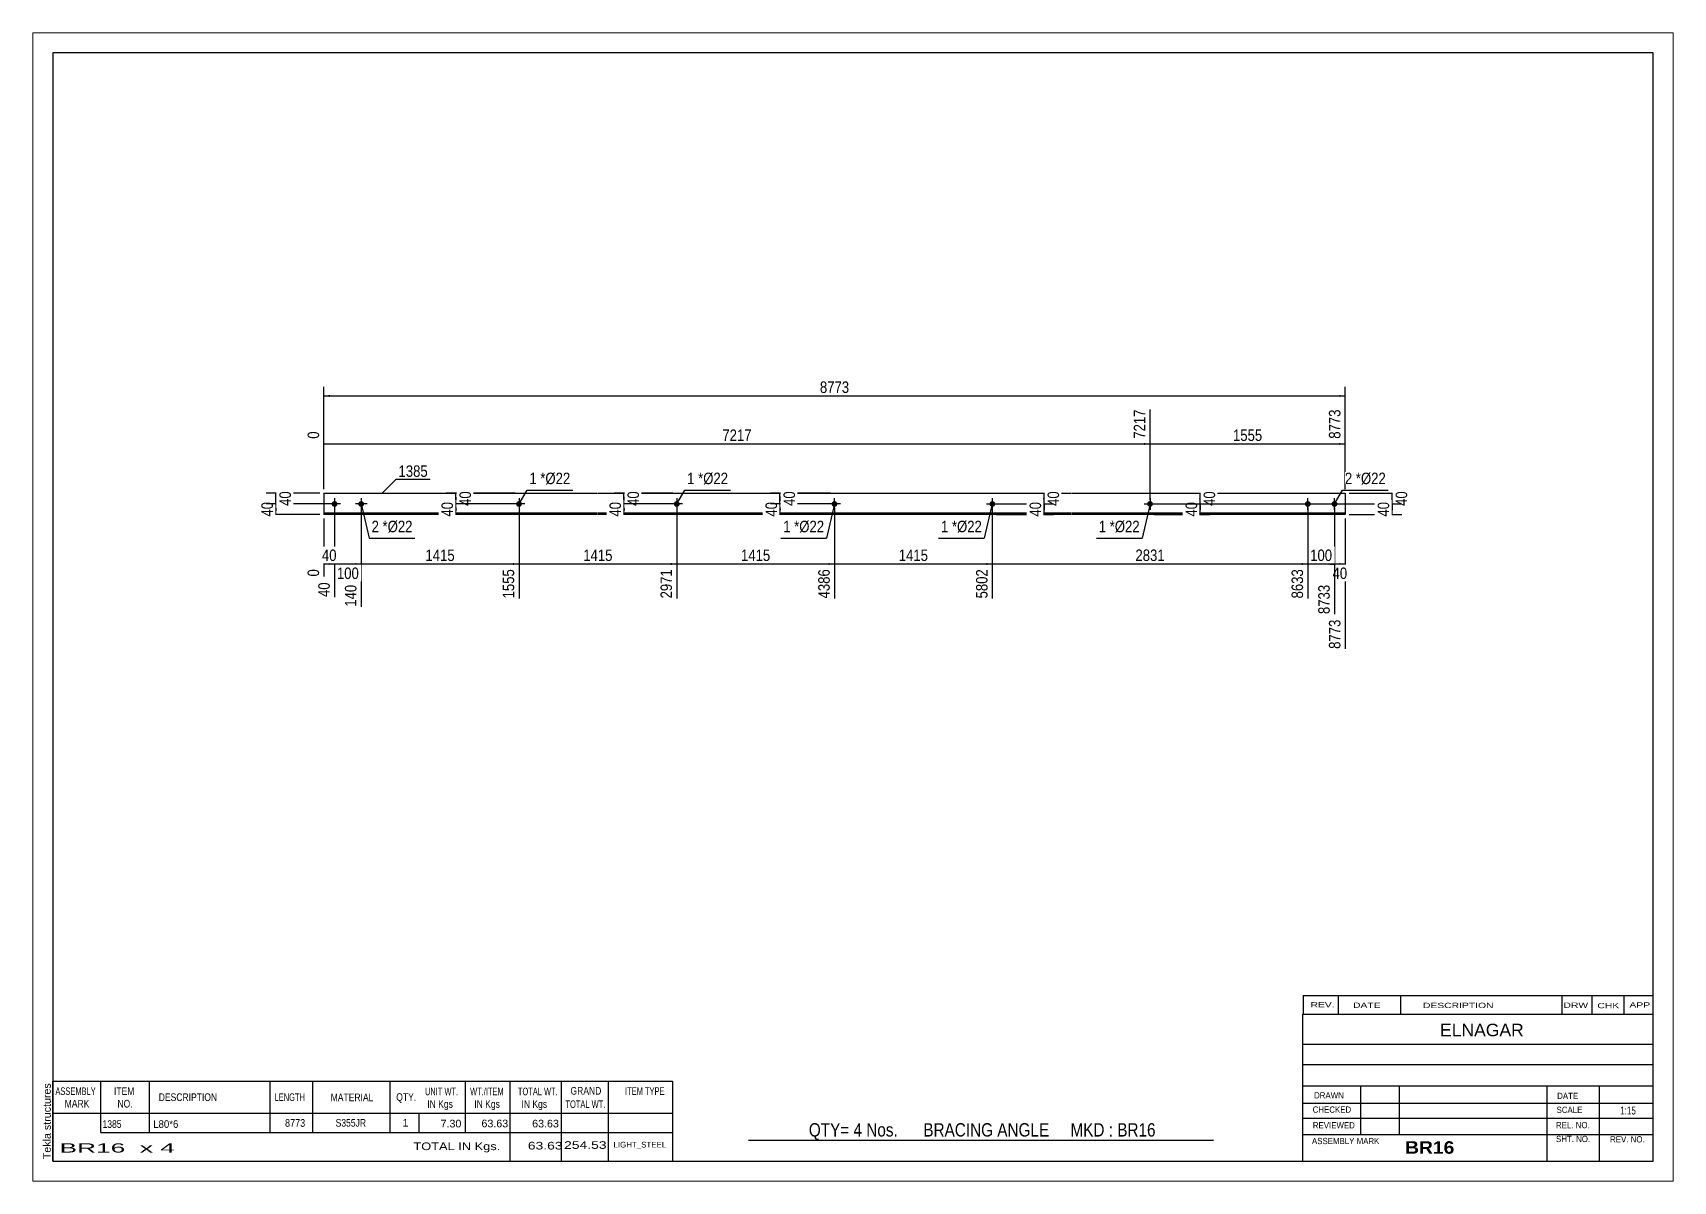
# Paper-space layout 'Layout1' of a CAD drawing. Header units: millimetres. Extents: x 0 to 410, y 0 to 287.
# The model-space entities are those that its viewports show. They can reach past a viewport. Long polylines and large blocks are cut down to what shows.
import ezdxf

# ---------------------------------------------------------------- set-up
doc = ezdxf.new("R2010")
doc.units = ezdxf.units.MM
doc.layers.add('Viewport layer', color=7, linetype='Continuous', plot=False)
doc.styles.add('Arial', font='ARIAL.TTF', dxfattribs={"height": 0.2})
doc.styles.add('Arial Bold', font='ARIALBD.TTF', dxfattribs={"height": 0.2})
doc.styles.add('Arial Narrow', font='ARIALN.TTF', dxfattribs={"height": 0.2})

# ---------------------------------------------------------------- blocks, each defined once
blk = doc.blocks.new('Unknown-629093537-1901')
at = {"color": 5, "linetype": 'Continuous'}
for p, q in [((332.25, 112.75), (-67.75, 112.75)), ((-67.75, 112.75), (-67.75, -164.25)), ((332.25, -164.25), (332.25, 112.75)), ((-67.75, -164.25), (332.25, -164.25))]:
    blk.add_line(p, q, dxfattribs=at)
at = {"color": 174, "linetype": 'Continuous', "style": 'Arial'}
blk.add_text('Tekla structures', height=1.9102, rotation=90, dxfattribs=at).set_placement((-68.25, -163.75))
blk = doc.blocks.new('Bolt-629093537-1280 - 1228')
at = {"linetype": 'Continuous'}
blk.add_hatch(color=3, dxfattribs=at).paths.add_polyline_path([(88.2, -0.73, -1), (88.2, 0.73, -1)])
at = {"color": 3, "linetype": 'Continuous'}
for p, q in [((88.2, 1.47), (88.2, -1.47)), ((89.67, 0), (86.73, 0))]:
    blk.add_line(p, q, dxfattribs=at)
blk = doc.blocks.new('Bolt-629093537-1279 - 1228')
at = {"linetype": 'Continuous'}
blk.add_hatch(color=3, dxfattribs=at).paths.add_polyline_path([(48.77, -0.73, -1), (48.77, 0.73, -1)])
at = {"color": 3, "linetype": 'Continuous'}
for p, q in [((48.77, 1.47), (48.77, -1.47)), ((50.23, 0), (47.3, 0))]:
    blk.add_line(p, q, dxfattribs=at)
blk = doc.blocks.new('Part-629093537-1275 - 1228')
at = {"color": 2, "linetype": 'Continuous'}
for p, q in [((0, 2.67), (0, -2.67)), ((0, 2.67), (29, 2.67)), ((29.1, 2.67), (68.43, 2.67)), ((68.53, 2.67), (107.87, 2.67)), ((107.97, 2.67), (147.3, 2.67)), ((147.4, 2.67), (186.73, 2.67)), ((186.83, 2.67), (226.17, 2.67)), ((226.27, 2.67), (255.27, 2.67)), ((255.27, 2.67), (255.27, -2.67)), ((29, -2.27), (0, -2.27)), ((29, -2.67), (0, -2.67)), ((68.43, -2.27), (29.1, -2.27)), ((68.43, -2.67), (29.1, -2.67)), ((107.87, -2.27), (68.53, -2.27)), ((107.87, -2.67), (68.53, -2.67)), ((147.3, -2.27), (107.97, -2.27)), ((147.3, -2.67), (107.97, -2.67)), ((186.73, -2.27), (147.4, -2.27)), ((186.73, -2.67), (147.4, -2.67)), ((226.17, -2.27), (186.83, -2.27)), ((226.17, -2.67), (186.83, -2.67)), ((255.27, -2.27), (226.27, -2.27)), ((255.27, -2.67), (226.27, -2.67))]:
    blk.add_line(p, q, dxfattribs=at)
blk = doc.blocks.new('Bolt-629093537-1276 - 1228')
at = {"linetype": 'Continuous'}
blk.add_hatch(color=3, dxfattribs=at).paths.add_polyline_path([(127.63, -0.73, -1), (127.63, 0.73, -1)])
at = {"color": 3, "linetype": 'Continuous'}
for p, q in [((127.63, -1.47), (127.63, 1.47)), ((129.1, 0), (126.17, 0))]:
    blk.add_line(p, q, dxfattribs=at)
blk = doc.blocks.new('Bolt-629093537-1277 - 1228')
at = {"linetype": 'Continuous'}
for points in [[(2.67, -0.73, -1), (2.67, 0.73, -1)], [(9.33, -0.73, -1), (9.33, 0.73, -1)]]:
    blk.add_hatch(color=3, dxfattribs=at).paths.add_polyline_path(points)
at = {"color": 3, "linetype": 'Continuous'}
for p, q in [((4.13, 0), (1.2, 0)), ((2.67, 1.47), (2.67, -1.47)), ((10.8, 0), (7.87, 0)), ((9.33, 1.47), (9.33, -1.47))]:
    blk.add_line(p, q, dxfattribs=at)
blk = doc.blocks.new('Bolt-629093537-1278 - 1228')
at = {"linetype": 'Continuous'}
for points in [[(245.93, 0.73, -1), (245.93, -0.73, -1)], [(252.6, 0.73, -1), (252.6, -0.73, -1)]]:
    blk.add_hatch(color=3, dxfattribs=at).paths.add_polyline_path(points)
at = {"color": 3, "linetype": 'Continuous'}
for p, q in [((244.47, 0), (247.4, 0)), ((245.93, -1.47), (245.93, 1.47)), ((251.13, 0), (254.07, 0)), ((252.6, -1.47), (252.6, 1.47))]:
    blk.add_line(p, q, dxfattribs=at)
blk = doc.blocks.new('Bolt-629093537-1281 - 1228')
at = {"linetype": 'Continuous'}
blk.add_hatch(color=3, dxfattribs=at).paths.add_polyline_path([(167.07, 0.73, -1), (167.07, -0.73, -1)])
at = {"color": 3, "linetype": 'Continuous'}
for p, q in [((165.6, 0), (168.53, 0)), ((167.07, 1.47), (167.07, -1.47))]:
    blk.add_line(p, q, dxfattribs=at)
blk = doc.blocks.new('Bolt-629093537-1282 - 1228')
at = {"linetype": 'Continuous'}
blk.add_hatch(color=3, dxfattribs=at).paths.add_polyline_path([(206.5, 0.73, -1), (206.5, -0.73, -1)])
at = {"color": 3, "linetype": 'Continuous'}
for p, q in [((205.03, 0), (207.97, 0)), ((206.5, 1.47), (206.5, -1.47))]:
    blk.add_line(p, q, dxfattribs=at)
blk = doc.blocks.new('StraightDimension-629093537-1392 - 1228')
at = {"linetype": 'Continuous'}
for points in [[(-12.25, -1.5), (-12, 0), (-11.75, -1.5)], [(-11.75, -1.17), (-12, -2.67), (-12.25, -1.17)]]:
    blk.add_hatch(color=7, dxfattribs=at).paths.add_polyline_path(points)
at = {"color": 7, "linetype": 'Continuous'}
for p, q in [((1.67, 0), (-14.25, 0)), ((-12, -2.67), (-12, 0)), ((-1, -2.67), (-14.25, -2.67))]:
    blk.add_line(p, q, dxfattribs=at)
at = {"color": 0}
blk.add_wipeout([(-12.15, 1.09), (-16.35, 1.09), (-16.35, -3.76), (-12.15, -3.76)], dxfattribs=at)
at = {"color": 3, "style": 'Arial Narrow'}
blk.add_text('40', height=2.863, rotation=90.0002, dxfattribs=at).set_placement((-12.75, -3.16))
blk = doc.blocks.new('StraightDimension-629093537-1349 - 1228')
at = {"linetype": 'Continuous'}
for points in [[(74.75, 1.17), (75, 2.67), (75.25, 1.17)], [(75.25, 1.5), (75, 0), (74.75, 1.5)]]:
    blk.add_hatch(color=7, dxfattribs=at).paths.add_polyline_path(points)
at = {"color": 7, "linetype": 'Continuous'}
for p, q in [((87.2, 2.67), (72.6, 2.67)), ((75, 0), (75, 2.67)), ((87.2, 0), (72.6, 0))]:
    blk.add_line(p, q, dxfattribs=at)
at = {"color": 0}
blk.add_wipeout([(79.35, 3.76), (75.15, 3.76), (75.15, -1.09), (79.35, -1.09)], dxfattribs=at)
at = {"color": 3, "style": 'Arial Narrow'}
blk.add_text('40', height=2.863, rotation=90.0002, dxfattribs=at).set_placement((78.75, -0.49))
blk = doc.blocks.new('StraightDimension-629093537-1350 - 1228')
at = {"linetype": 'Continuous'}
for points in [[(74.75, -1.5), (75, 0), (75.25, -1.5)], [(75.25, -1.17), (75, -2.67), (74.75, -1.17)]]:
    blk.add_hatch(color=7, dxfattribs=at).paths.add_polyline_path(points)
at = {"color": 7, "linetype": 'Continuous'}
for p, q in [((87.2, 0), (72.75, 0)), ((87.2, -2.67), (72.75, -2.67)), ((75, -2.67), (75, 0))]:
    blk.add_line(p, q, dxfattribs=at)
at = {"color": 0}
blk.add_wipeout([(74.85, 1.09), (70.65, 1.09), (70.65, -3.76), (74.85, -3.76)], dxfattribs=at)
at = {"color": 3, "style": 'Arial Narrow'}
blk.add_text('40', height=2.863, rotation=90.0002, dxfattribs=at).set_placement((74.25, -3.16))
blk = doc.blocks.new('StraightDimension-629093537-1341 - 1228')
at = {"linetype": 'Continuous'}
for points in [[(32.75, 1.17), (33, 2.67), (33.25, 1.17)], [(33.25, 1.5), (33, 0), (32.75, 1.5)]]:
    blk.add_hatch(color=7, dxfattribs=at).paths.add_polyline_path(points)
at = {"color": 7, "linetype": 'Continuous'}
for p, q in [((47.77, 2.67), (30.6, 2.67)), ((33, 0), (33, 2.67)), ((47.77, 0), (30.6, 0))]:
    blk.add_line(p, q, dxfattribs=at)
at = {"color": 0}
blk.add_wipeout([(37.35, 3.76), (33.15, 3.76), (33.15, -1.09), (37.35, -1.09)], dxfattribs=at)
at = {"color": 3, "style": 'Arial Narrow'}
blk.add_text('40', height=2.863, rotation=90.0002, dxfattribs=at).set_placement((36.75, -0.49))
blk = doc.blocks.new('StraightDimension-629093537-1342 - 1228')
at = {"linetype": 'Continuous'}
for points in [[(32.75, -1.5), (33, 0), (33.25, -1.5)], [(33.25, -1.17), (33, -2.67), (32.75, -1.17)]]:
    blk.add_hatch(color=7, dxfattribs=at).paths.add_polyline_path(points)
at = {"color": 7, "linetype": 'Continuous'}
for p, q in [((47.77, 0), (30.75, 0)), ((47.77, -2.67), (30.75, -2.67)), ((33, -2.67), (33, 0))]:
    blk.add_line(p, q, dxfattribs=at)
at = {"color": 0}
blk.add_wipeout([(32.85, 1.09), (28.65, 1.09), (28.65, -3.76), (32.85, -3.76)], dxfattribs=at)
at = {"color": 3, "style": 'Arial Narrow'}
blk.add_text('40', height=2.863, rotation=90.0002, dxfattribs=at).set_placement((32.25, -3.16))
blk = doc.blocks.new('StraightDimension-629093537-1358 - 1228')
at = {"linetype": 'Continuous'}
for points in [[(113.75, -1.5), (114, 0), (114.25, -1.5)], [(114.25, -1.17), (114, -2.67), (113.75, -1.17)]]:
    blk.add_hatch(color=7, dxfattribs=at).paths.add_polyline_path(points)
at = {"color": 7, "linetype": 'Continuous'}
for p, q in [((126.63, 0), (111.75, 0)), ((126.63, -2.67), (111.75, -2.67)), ((114, -2.67), (114, 0))]:
    blk.add_line(p, q, dxfattribs=at)
at = {"color": 0}
blk.add_wipeout([(113.85, 1.09), (109.65, 1.09), (109.65, -3.76), (113.85, -3.76)], dxfattribs=at)
at = {"color": 3, "style": 'Arial Narrow'}
blk.add_text('40', height=2.863, rotation=90.0002, dxfattribs=at).set_placement((113.25, -3.16))
blk = doc.blocks.new('StraightDimension-629093537-1294 - 1228')
at = {"linetype": 'Continuous'}
blk.add_hatch(color=7, dxfattribs=at).paths.add_polyline_path([(253.77, -14.75), (255.27, -15), (253.77, -15.25)])
at = {"color": 7, "linetype": 'Continuous'}
for p, q in [((252.6, -1), (252.6, -27.51)), ((255.27, -3.67), (255.27, -36.21)), ((252.6, -15), (255.27, -15))]:
    blk.add_line(p, q, dxfattribs=at)
at = {"color": 0}
blk.add_wipeout([(256.36, -19.35), (256.36, -15.15), (251.51, -15.15), (251.51, -19.35)], dxfattribs=at)
at = {"color": 0, "linetype": 'Continuous'}
blk.add_wipeout([(254.67, -28.3), (250.47, -28.3), (250.47, -36.81), (254.67, -36.81)], dxfattribs=at)
at = {"color": 3, "style": 'Arial Narrow'}
blk.add_text('40', height=2.863, dxfattribs=at).set_placement((252.11, -18.75))
at = {"color": 3, "linetype": 'Continuous', "style": 'Arial Narrow'}
blk.add_text('8773', height=2.863, rotation=90.0002, dxfattribs=at).set_placement((254.07, -36.21))
blk = doc.blocks.new('StraightDimension-629093537-1295 - 1228')
at = {"linetype": 'Continuous'}
blk.add_hatch(color=7, dxfattribs=at).paths.add_polyline_path([(251.1, -14.75), (252.6, -15), (251.1, -15.25)])
at = {"color": 7, "linetype": 'Continuous'}
for p, q in [((245.93, -1), (245.93, -23.61)), ((252.6, -1), (252.6, -27.51)), ((245.93, -15), (252.6, -15))]:
    blk.add_line(p, q, dxfattribs=at)
at = {"color": 0}
blk.add_wipeout([(252.61, -14.85), (252.61, -10.65), (245.92, -10.65), (245.92, -14.85)], dxfattribs=at)
at = {"color": 0, "linetype": 'Continuous'}
blk.add_wipeout([(252, -19.6), (247.8, -19.6), (247.8, -28.11), (252, -28.11)], dxfattribs=at)
at = {"color": 3, "style": 'Arial Narrow'}
blk.add_text('100', height=2.863, dxfattribs=at).set_placement((246.52, -14.25))
at = {"color": 3, "linetype": 'Continuous', "style": 'Arial Narrow'}
blk.add_text('8733', height=2.863, rotation=90.0002, dxfattribs=at).set_placement((251.4, -27.51))
blk = doc.blocks.new('StraightDimension-629093537-1296 - 1228')
at = {"linetype": 'Continuous'}
blk.add_hatch(color=7, dxfattribs=at).paths.add_polyline_path([(244.43, -14.75), (245.93, -15), (244.43, -15.25)])
at = {"color": 7, "linetype": 'Continuous'}
for p, q in [((167.07, -1), (167.07, -23.61)), ((245.93, -1), (245.93, -23.61)), ((167.07, -15), (245.93, -15))]:
    blk.add_line(p, q, dxfattribs=at)
at = {"color": 0}
blk.add_wipeout([(210.76, -14.85), (210.76, -10.65), (202.24, -10.65), (202.24, -14.85)], dxfattribs=at)
at = {"color": 0, "linetype": 'Continuous'}
blk.add_wipeout([(245.33, -15.7), (241.13, -15.7), (241.13, -24.21), (245.33, -24.21)], dxfattribs=at)
at = {"color": 3, "style": 'Arial Narrow'}
blk.add_text('2831', height=2.863, dxfattribs=at).set_placement((202.84, -14.25))
at = {"color": 3, "linetype": 'Continuous', "style": 'Arial Narrow'}
blk.add_text('8633', height=2.863, rotation=90.0002, dxfattribs=at).set_placement((244.73, -23.61))
blk = doc.blocks.new('StraightDimension-629093537-1297 - 1228')
at = {"linetype": 'Continuous'}
blk.add_hatch(color=7, dxfattribs=at).paths.add_polyline_path([(165.57, -14.75), (167.07, -15), (165.57, -15.25)])
at = {"color": 7, "linetype": 'Continuous'}
for p, q in [((127.63, -1), (127.63, -23.61)), ((167.07, -1), (167.07, -23.61)), ((127.63, -15), (167.07, -15))]:
    blk.add_line(p, q, dxfattribs=at)
at = {"color": 0}
blk.add_wipeout([(151.61, -14.85), (151.61, -10.65), (143.09, -10.65), (143.09, -14.85)], dxfattribs=at)
at = {"color": 0, "linetype": 'Continuous'}
blk.add_wipeout([(166.47, -15.7), (162.27, -15.7), (162.27, -24.21), (166.47, -24.21)], dxfattribs=at)
at = {"color": 3, "style": 'Arial Narrow'}
blk.add_text('1415', height=2.863, dxfattribs=at).set_placement((143.69, -14.25))
at = {"color": 3, "linetype": 'Continuous', "style": 'Arial Narrow'}
blk.add_text('5802', height=2.863, rotation=90.0002, dxfattribs=at).set_placement((165.87, -23.61))
blk = doc.blocks.new('StraightDimension-629093537-1298 - 1228')
at = {"linetype": 'Continuous'}
blk.add_hatch(color=7, dxfattribs=at).paths.add_polyline_path([(126.13, -14.75), (127.63, -15), (126.13, -15.25)])
at = {"color": 7, "linetype": 'Continuous'}
for p, q in [((88.2, -1), (88.2, -23.61)), ((127.63, -1), (127.63, -23.61)), ((88.2, -15), (127.63, -15))]:
    blk.add_line(p, q, dxfattribs=at)
at = {"color": 0}
blk.add_wipeout([(112.17, -14.85), (112.17, -10.65), (103.66, -10.65), (103.66, -14.85)], dxfattribs=at)
at = {"color": 0, "linetype": 'Continuous'}
blk.add_wipeout([(127.03, -15.7), (122.83, -15.7), (122.83, -24.21), (127.03, -24.21)], dxfattribs=at)
at = {"color": 3, "style": 'Arial Narrow'}
blk.add_text('1415', height=2.863, dxfattribs=at).set_placement((104.26, -14.25))
at = {"color": 3, "linetype": 'Continuous', "style": 'Arial Narrow'}
blk.add_text('4386', height=2.863, rotation=90.0002, dxfattribs=at).set_placement((126.43, -23.61))
blk = doc.blocks.new('StraightDimension-629093537-1299 - 1228')
at = {"linetype": 'Continuous'}
blk.add_hatch(color=7, dxfattribs=at).paths.add_polyline_path([(86.7, -14.75), (88.2, -15), (86.7, -15.25)])
at = {"color": 7, "linetype": 'Continuous'}
for p, q in [((48.77, -1), (48.77, -23.61)), ((88.2, -1), (88.2, -23.61)), ((48.77, -15), (88.2, -15))]:
    blk.add_line(p, q, dxfattribs=at)
at = {"color": 0}
blk.add_wipeout([(72.74, -14.85), (72.74, -10.65), (64.23, -10.65), (64.23, -14.85)], dxfattribs=at)
at = {"color": 0, "linetype": 'Continuous'}
blk.add_wipeout([(87.6, -15.7), (83.4, -15.7), (83.4, -24.21), (87.6, -24.21)], dxfattribs=at)
at = {"color": 3, "style": 'Arial Narrow'}
blk.add_text('1415', height=2.863, dxfattribs=at).set_placement((64.83, -14.25))
at = {"color": 3, "linetype": 'Continuous', "style": 'Arial Narrow'}
blk.add_text('2971', height=2.863, rotation=90.0002, dxfattribs=at).set_placement((87, -23.61))
blk = doc.blocks.new('StraightDimension-629093537-1300 - 1228')
at = {"linetype": 'Continuous'}
blk.add_hatch(color=7, dxfattribs=at).paths.add_polyline_path([(47.27, -14.75), (48.77, -15), (47.27, -15.25)])
at = {"color": 7, "linetype": 'Continuous'}
for p, q in [((9.33, -1), (9.33, -25.68)), ((48.77, -1), (48.77, -23.61)), ((9.33, -15), (48.77, -15))]:
    blk.add_line(p, q, dxfattribs=at)
at = {"color": 0}
blk.add_wipeout([(33.31, -14.85), (33.31, -10.65), (24.79, -10.65), (24.79, -14.85)], dxfattribs=at)
at = {"color": 0, "linetype": 'Continuous'}
blk.add_wipeout([(48.17, -15.7), (43.97, -15.7), (43.97, -24.21), (48.17, -24.21)], dxfattribs=at)
at = {"color": 3, "style": 'Arial Narrow'}
blk.add_text('1415', height=2.863, dxfattribs=at).set_placement((25.39, -14.25))
at = {"color": 3, "linetype": 'Continuous', "style": 'Arial Narrow'}
blk.add_text('1555', height=2.863, rotation=90.0002, dxfattribs=at).set_placement((47.57, -23.61))
blk = doc.blocks.new('StraightDimension-629093537-1365 - 1228')
at = {"linetype": 'Continuous'}
for points in [[(179.75, 1.17), (180, 2.67), (180.25, 1.17)], [(180.25, 1.5), (180, 0), (179.75, 1.5)]]:
    blk.add_hatch(color=7, dxfattribs=at).paths.add_polyline_path(points)
at = {"color": 7, "linetype": 'Continuous'}
for p, q in [((168.07, 2.67), (182.25, 2.67)), ((180, 0), (180, 2.67)), ((168.07, 0), (182.25, 0))]:
    blk.add_line(p, q, dxfattribs=at)
at = {"color": 0}
blk.add_wipeout([(184.35, 3.76), (180.15, 3.76), (180.15, -1.09), (184.35, -1.09)], dxfattribs=at)
at = {"color": 3, "style": 'Arial Narrow'}
blk.add_text('40', height=2.863, rotation=90.0002, dxfattribs=at).set_placement((183.75, -0.49))
blk = doc.blocks.new('StraightDimension-629093537-1301 - 1228')
at = {"linetype": 'Continuous'}
blk.add_hatch(color=7, dxfattribs=at).paths.add_polyline_path([(7.83, -14.75), (9.33, -15), (7.83, -15.25)])
at = {"color": 7, "linetype": 'Continuous'}
for p, q in [((2.67, -1), (2.67, -23.26)), ((9.33, -1), (9.33, -25.68)), ((2.67, -15), (9.33, -15))]:
    blk.add_line(p, q, dxfattribs=at)
at = {"color": 0}
blk.add_wipeout([(9.34, -19.35), (9.34, -15.15), (2.66, -15.15), (2.66, -19.35)], dxfattribs=at)
at = {"color": 0, "linetype": 'Continuous'}
blk.add_wipeout([(8.73, -19.6), (4.53, -19.6), (4.53, -26.28), (8.73, -26.28)], dxfattribs=at)
at = {"color": 3, "style": 'Arial Narrow'}
blk.add_text('100', height=2.863, dxfattribs=at).set_placement((3.26, -18.75))
at = {"color": 3, "linetype": 'Continuous', "style": 'Arial Narrow'}
blk.add_text('140', height=2.863, rotation=90.0002, dxfattribs=at).set_placement((8.13, -25.68))
blk = doc.blocks.new('StraightDimension-629093537-1366 - 1228')
at = {"linetype": 'Continuous'}
for points in [[(179.75, -1.5), (180, 0), (180.25, -1.5)], [(180.25, -1.17), (180, -2.67), (179.75, -1.17)]]:
    blk.add_hatch(color=7, dxfattribs=at).paths.add_polyline_path(points)
at = {"color": 7, "linetype": 'Continuous'}
for p, q in [((168.07, 0), (182.4, 0)), ((168.07, -2.67), (182.4, -2.67)), ((180, -2.67), (180, 0))]:
    blk.add_line(p, q, dxfattribs=at)
at = {"color": 0}
blk.add_wipeout([(179.85, 1.09), (175.65, 1.09), (175.65, -3.76), (179.85, -3.76)], dxfattribs=at)
at = {"color": 3, "style": 'Arial Narrow'}
blk.add_text('40', height=2.863, rotation=90.0002, dxfattribs=at).set_placement((179.25, -3.16))
blk = doc.blocks.new('StraightDimension-629093537-1302 - 1228')
at = {"linetype": 'Continuous'}
blk.add_hatch(color=7, dxfattribs=at).paths.add_polyline_path([(1.17, -14.75), (2.67, -15), (1.17, -15.25)])
at = {"color": 7, "linetype": 'Continuous'}
for p, q in [((0, -3.67), (0, -18.13)), ((2.67, -1), (2.67, -23.26)), ((0, -15), (2.67, -15))]:
    blk.add_line(p, q, dxfattribs=at)
at = {"color": 0}
blk.add_wipeout([(3.76, -14.85), (3.76, -10.65), (-1.09, -10.65), (-1.09, -14.85)], dxfattribs=at)
at = {"color": 0, "linetype": 'Continuous'}
blk.add_wipeout([(2.07, -19), (-2.13, -19), (-2.13, -23.86), (2.07, -23.86)], dxfattribs=at)
blk.add_wipeout([(-0.6, -15.7), (-4.8, -15.7), (-4.8, -18.73), (-0.6, -18.73)], dxfattribs=at)
at = {"color": 3, "style": 'Arial Narrow'}
blk.add_text('40', height=2.863, dxfattribs=at).set_placement((-0.49, -14.25))
at = {"color": 3, "linetype": 'Continuous', "style": 'Arial Narrow'}
for s, height, p in [('0', 2.86, (-1.2, -18.13)), ('40', 2.863, (1.47, -23.26))]:
    blk.add_text(s, height=height, rotation=90.0002, dxfattribs=at).set_placement(p)
blk = doc.blocks.new('StraightDimension-629093537-1331 - 1228')
at = {"linetype": 'Continuous'}
blk.add_hatch(color=7, dxfattribs=at).paths.add_polyline_path([(253.77, 15.25), (255.27, 15), (253.77, 14.75)])
at = {"color": 7, "linetype": 'Continuous'}
for p, q in [((206.5, 1), (206.5, 23.61)), ((255.27, 3.67), (255.27, 23.61)), ((206.5, 15), (255.27, 15))]:
    blk.add_line(p, q, dxfattribs=at)
at = {"color": 0, "linetype": 'Continuous'}
blk.add_wipeout([(254.67, 24.21), (250.47, 24.21), (250.47, 15.7), (254.67, 15.7)], dxfattribs=at)
at = {"color": 0}
blk.add_wipeout([(235.14, 15.15), (235.14, 19.35), (226.63, 19.35), (226.63, 15.15)], dxfattribs=at)
at = {"color": 3, "linetype": 'Continuous', "style": 'Arial Narrow'}
blk.add_text('8773', height=2.863, rotation=90.0002, dxfattribs=at).set_placement((254.07, 16.3))
at = {"color": 3, "style": 'Arial Narrow'}
blk.add_text('1555', height=2.863, dxfattribs=at).set_placement((227.23, 15.75))
blk = doc.blocks.new('StraightDimension-629093537-1332 - 1228')
at = {"linetype": 'Continuous'}
blk.add_hatch(color=7, dxfattribs=at).paths.add_polyline_path([(205, 15.25), (206.5, 15), (205, 14.75)])
at = {"color": 7, "linetype": 'Continuous'}
for p, q in [((206.5, 1), (206.5, 23.61)), ((0, 3.67), (0, 18.13)), ((0, 15), (206.5, 15))]:
    blk.add_line(p, q, dxfattribs=at)
at = {"color": 0, "linetype": 'Continuous'}
for points in [[(205.9, 24.21), (201.7, 24.21), (201.7, 15.7), (205.9, 15.7)], [(-0.6, 18.73), (-4.8, 18.73), (-4.8, 15.7), (-0.6, 15.7)]]:
    blk.add_wipeout(points, dxfattribs=at)
at = {"color": 0}
blk.add_wipeout([(107.51, 15.15), (107.51, 19.35), (98.99, 19.35), (98.99, 15.15)], dxfattribs=at)
at = {"color": 3, "linetype": 'Continuous', "style": 'Arial Narrow'}
for s, height, p in [('7217', 2.863, (205.3, 16.3)), ('0', 2.86, (-1.2, 16.3))]:
    blk.add_text(s, height=height, rotation=90.0002, dxfattribs=at).set_placement(p)
at = {"color": 3, "style": 'Arial Narrow'}
blk.add_text('7217', height=2.863, dxfattribs=at).set_placement((99.59, 15.75))
blk = doc.blocks.new('StraightDimension-629093537-1357 - 1228')
at = {"linetype": 'Continuous'}
for points in [[(113.75, 1.17), (114, 2.67), (114.25, 1.17)], [(114.25, 1.5), (114, 0), (113.75, 1.5)]]:
    blk.add_hatch(color=7, dxfattribs=at).paths.add_polyline_path(points)
at = {"color": 7, "linetype": 'Continuous'}
for p, q in [((126.63, 2.67), (111.6, 2.67)), ((114, 0), (114, 2.67)), ((126.63, 0), (111.6, 0))]:
    blk.add_line(p, q, dxfattribs=at)
at = {"color": 0}
blk.add_wipeout([(118.35, 3.76), (114.15, 3.76), (114.15, -1.09), (118.35, -1.09)], dxfattribs=at)
at = {"color": 3, "style": 'Arial Narrow'}
blk.add_text('40', height=2.863, rotation=90.0002, dxfattribs=at).set_placement((117.75, -0.49))
blk = doc.blocks.new('StraightDimension-629093537-1373 - 1228')
at = {"linetype": 'Continuous'}
for points in [[(218.75, 1.17), (219, 2.67), (219.25, 1.17)], [(219.25, 1.5), (219, 0), (218.75, 1.5)]]:
    blk.add_hatch(color=7, dxfattribs=at).paths.add_polyline_path(points)
at = {"color": 7, "linetype": 'Continuous'}
for p, q in [((207.5, 2.67), (221.25, 2.67)), ((219, 0), (219, 2.67)), ((207.5, 0), (221.25, 0))]:
    blk.add_line(p, q, dxfattribs=at)
at = {"color": 0}
blk.add_wipeout([(223.35, 3.76), (219.15, 3.76), (219.15, -1.09), (223.35, -1.09)], dxfattribs=at)
at = {"color": 3, "style": 'Arial Narrow'}
blk.add_text('40', height=2.863, rotation=90.0002, dxfattribs=at).set_placement((222.75, -0.49))
blk = doc.blocks.new('StraightDimension-629093537-1374 - 1228')
at = {"linetype": 'Continuous'}
for points in [[(218.75, -1.5), (219, 0), (219.25, -1.5)], [(219.25, -1.17), (219, -2.67), (218.75, -1.17)]]:
    blk.add_hatch(color=7, dxfattribs=at).paths.add_polyline_path(points)
at = {"color": 7, "linetype": 'Continuous'}
for p, q in [((207.5, 0), (221.4, 0)), ((207.5, -2.67), (221.4, -2.67)), ((219, -2.67), (219, 0))]:
    blk.add_line(p, q, dxfattribs=at)
at = {"color": 0}
blk.add_wipeout([(218.85, 1.09), (214.65, 1.09), (214.65, -3.76), (218.85, -3.76)], dxfattribs=at)
at = {"color": 3, "style": 'Arial Narrow'}
blk.add_text('40', height=2.863, rotation=90.0002, dxfattribs=at).set_placement((218.25, -3.16))
blk = doc.blocks.new('StraightDimension-629093537-1381 - 1228')
at = {"linetype": 'Continuous'}
for points in [[(266.75, 1.17), (267, 2.67), (267.25, 1.17)], [(267.25, 1.5), (267, 0), (266.75, 1.5)]]:
    blk.add_hatch(color=7, dxfattribs=at).paths.add_polyline_path(points)
at = {"color": 7, "linetype": 'Continuous'}
for p, q in [((256.27, 2.67), (269.25, 2.67)), ((267, 0), (267, 2.67)), ((207.5, 0), (269.25, 0))]:
    blk.add_line(p, q, dxfattribs=at)
at = {"color": 0}
blk.add_wipeout([(271.35, 3.76), (267.15, 3.76), (267.15, -1.09), (271.35, -1.09)], dxfattribs=at)
at = {"color": 3, "style": 'Arial Narrow'}
blk.add_text('40', height=2.863, rotation=90.0002, dxfattribs=at).set_placement((270.75, -0.49))
blk = doc.blocks.new('StraightDimension-629093537-1382 - 1228')
at = {"linetype": 'Continuous'}
for points in [[(266.75, -1.5), (267, 0), (267.25, -1.5)], [(267.25, -1.17), (267, -2.67), (266.75, -1.17)]]:
    blk.add_hatch(color=7, dxfattribs=at).paths.add_polyline_path(points)
at = {"color": 7, "linetype": 'Continuous'}
for p, q in [((207.5, 0), (269.4, 0)), ((256.27, -2.67), (269.4, -2.67)), ((267, -2.67), (267, 0))]:
    blk.add_line(p, q, dxfattribs=at)
at = {"color": 0}
blk.add_wipeout([(266.85, 1.09), (262.65, 1.09), (262.65, -3.76), (266.85, -3.76)], dxfattribs=at)
at = {"color": 3, "style": 'Arial Narrow'}
blk.add_text('40', height=2.863, rotation=90.0002, dxfattribs=at).set_placement((266.25, -3.16))
blk = doc.blocks.new('StraightDimension-629093537-1391 - 1228')
at = {"linetype": 'Continuous'}
for points in [[(-12.25, 1.17), (-12, 2.67), (-11.75, 1.17)], [(-11.75, 1.5), (-12, 0), (-12.25, 1.5)]]:
    blk.add_hatch(color=7, dxfattribs=at).paths.add_polyline_path(points)
at = {"color": 7, "linetype": 'Continuous'}
for p, q in [((-1, 2.67), (-14.4, 2.67)), ((1.67, 0), (-14.4, 0)), ((-12, 0), (-12, 2.67))]:
    blk.add_line(p, q, dxfattribs=at)
at = {"color": 0}
blk.add_wipeout([(-7.65, 3.76), (-11.85, 3.76), (-11.85, -1.09), (-7.65, -1.09)], dxfattribs=at)
at = {"color": 3, "style": 'Arial Narrow'}
blk.add_text('40', height=2.863, rotation=90.0002, dxfattribs=at).set_placement((-8.25, -0.49))
blk = doc.blocks.new('StraightDimension-629093537-1399 - 1228')
at = {"linetype": 'Continuous'}
for points in [[(1.5, 26.75), (0, 27), (1.5, 27.25)], [(253.77, 27.25), (255.27, 27), (253.77, 26.75)]]:
    blk.add_hatch(color=7, dxfattribs=at).paths.add_polyline_path(points)
at = {"color": 7, "linetype": 'Continuous'}
for p, q in [((0, 3.67), (0, 29.25)), ((255.27, 3.67), (255.27, 29.25)), ((0, 27), (255.27, 27))]:
    blk.add_line(p, q, dxfattribs=at)
at = {"color": 0}
blk.add_wipeout([(131.89, 27.15), (131.89, 31.35), (123.38, 31.35), (123.38, 27.15)], dxfattribs=at)
at = {"color": 3, "style": 'Arial Narrow'}
blk.add_text('8773', height=2.863, dxfattribs=at).set_placement((123.98, 27.75))
blk = doc.blocks.new('CBS_BOM-629093537-1937')
at = {"color": 7, "linetype": 'Continuous'}
for p, q in [((-67.78, -152.28), (-67.78, -144.28)), ((-67.78, -144.28), (87.14, -144.28)), ((-55.78, -152.28), (-55.78, -144.28)), ((-43.59, -152.28), (-43.59, -144.28)), ((-13.43, -152.28), (-13.43, -144.28)), ((-2.75, -152.28), (-2.75, -144.28)), ((16.57, -152.28), (16.57, -144.28)), ((35.37, -152.28), (35.37, -144.28)), ((46.58, -152.28), (46.58, -144.28)), ((59.37, -152.28), (59.37, -144.28)), ((71.12, -152.28), (71.12, -144.28)), ((87.14, -144.29), (87.14, -152.27)), ((-67.78, -152.28), (87.14, -152.28)), ((-67.78, -157.08), (-67.78, -152.28)), ((-55.78, -157.08), (-55.78, -152.28)), ((-43.59, -157.08), (-43.59, -152.28)), ((-13.43, -157.08), (-13.43, -152.28)), ((-2.75, -157.08), (-2.75, -152.28)), ((16.57, -157.08), (16.57, -152.28)), ((23.83, -157.08), (23.83, -152.28)), ((35.37, -157.08), (35.37, -152.28)), ((46.58, -157.08), (46.58, -152.28)), ((59.37, -157.08), (59.37, -152.28)), ((71.14, -157.08), (71.14, -152.28)), ((87.14, -152.28), (87.14, -157.08)), ((-67.78, -164.28), (-67.78, -157.1)), ((-55.78, -157.08), (87.14, -157.08)), ((46.58, -164.28), (46.58, -157.1)), ((59.37, -164.28), (59.37, -157.1)), ((71.18, -164.28), (71.18, -157.1)), ((87.14, -157.08), (87.14, -164.28)), ((-67.78, -164.28), (87.14, -164.28))]:
    blk.add_line(p, q, dxfattribs=at)
at = {"color": 3, "linetype": 'Continuous', "style": 'Arial'}
for s, height, width, p in [('ASSEMBLY', 1.91, 0.7, (-67.1, -147.71)), ('ITEM', 1.91, 0.8, (-52.45, -147.71)), ('DESCRIPTION', 1.9102, 0.8, (-41.27, -149.21)), ('LENGTH', 1.91, 0.7, (-12.32, -149.21)), ('MATERIAL', 1.91, 0.8, (1.7, -149.26)), ('QTY.', 1.91, 0.8, (18.09, -149.18)), ('UNIT WT.', 1.91, 0.7, (25.26, -147.78)), ('WT./ITEM', 1.91, 0.7, (36.55, -147.78)), ('TOTAL WT.', 1.91, 0.7, (48.49, -147.78)), ('GRAND', 1.91, 0.8, (61.64, -147.62)), ('ITEM TYPE', 1.91, 0.7, (75.28, -147.7)), ('MARK', 1.91, 0.8, (-64.78, -150.84)), ('NO.', 1.91, 0.8, (-51.6, -150.84)), ('IN Kgs', 1.91, 0.8, (25.84, -150.92)), ('IN Kgs', 1.91, 0.8, (37.59, -150.92)), ('IN Kgs', 1.91, 0.8, (49.38, -150.92)), ('TOTAL WT.', 1.91, 0.7, (60.38, -150.96))]:
    blk.add_text(s, height=height, dxfattribs=dict(at, width=width)).set_placement(p)
at = {"color": 7, "linetype": 'Continuous', "style": 'Arial'}
for s, width, p in [('1385', 0.8, (-55.32, -155.93)), ('L80*6', 0.9, (-42.65, -155.93)), ('8773', 0.85, (-9.71, -155.65)), ('S355JR', 0.8, (2.94, -155.62))]:
    blk.add_text(s, height=1.91, dxfattribs=dict(at, width=width)).set_placement(p)
for s, p in [('1', (19.66, -155.62)), ('7.30', (29.17, -155.81)), ('63.63', (39.39, -155.78)), ('63.63', (52.06, -155.81))]:
    blk.add_text(s, height=1.91, dxfattribs=at).set_placement(p)
at = {"color": 6, "linetype": 'Continuous', "style": 'Arial'}
for s, height, width, p in [('BR16  x 4', 2.292, 2.05, (-66.06, -162.09)), ('TOTAL IN Kgs.', 1.9102, 1.2, (22.38, -161.48)), ('63.63', 1.91, 1.3, (50.97, -161.33)), ('254.53', 1.91, 1.3, (60.04, -161.17))]:
    blk.add_text(s, height=height, dxfattribs=dict(at, width=width)).set_placement(p)
blk.add_text('LIGHT_STEEL', height=1.4135, dxfattribs=at).set_placement((72.39, -160.83))
blk = doc.blocks.new('CBS_CALLOFF-629093537-1938')
at = {"color": 7, "linetype": 'Continuous'}
blk.add_line((106.13, -158.98), (222.36, -159), dxfattribs=at)
at = {"color": 3, "linetype": 'Continuous', "style": 'Arial Narrow'}
blk.add_text('QTY= 4 Nos.      BRACING ANGLE     MKD : BR16', height=3.3405, dxfattribs=at).set_placement((121.21, -158.09))
blk = doc.blocks.new('CBS_NAME_BLOG-629093537-1939')
at = {"color": 7, "linetype": 'Continuous'}
for p, q in [((244.66, -127.5), (332.18, -127.5)), ((244.66, -164.21), (244.66, -127.5)), ((244.66, -135.04), (332.18, -135.04)), ((244.73, -140.09), (332.25, -140.09)), ((244.66, -145.46), (332.18, -145.46)), ((259.18, -157.57), (259.18, -145.47)), ((268.87, -157.54), (268.87, -145.47)), ((305.78, -164.21), (305.78, -145.48)), ((318.83, -164.21), (318.83, -145.47)), ((244.67, -149.76), (332.25, -149.74)), ((244.66, -153.51), (332.18, -153.51)), ((244.66, -157.55), (332.18, -157.55)), ((244.66, -164.25), (332.25, -164.25))]:
    blk.add_line(p, q, dxfattribs=at)
at = {"color": 3, "linetype": 'Continuous', "style": 'Arial'}
blk.add_text('ELNAGAR', height=3.133, dxfattribs=at).set_placement((278.98, -133.03))
at = {"color": 3, "linetype": 'Continuous'}
for s, height, style, width, p in [('DRAWN', 1.566, 'Arial', 0.9, (247.49, -148.57)), ('DATE', 1.566, 'Arial', 0.9, (308.25, -148.73)), ('CHECKED', 1.566, 'Arial', 0.9, (247.14, -152.14)), ('SCALE', 1.566, 'Arial', 0.9, (308.1, -152.21)), ('1:15', 1.957, 'Arial Narrow', 0.9, (323.99, -152.57)), ('REVIEWED', 1.566, 'Arial', 0.9, (247.18, -156.06)), ('REL. NO.', 1.566, 'Arial', 0.9, (307.96, -156.01)), ('ASSEMBLY MARK', 1.5663, 'Arial', 0.9, (246.96, -159.99)), ('BR16', 3.131, 'Arial Bold', 1.1, (270.24, -162.39)), ('SHT. NO.', 1.566, 'Arial', 0.9, (307.96, -159.48)), ('REV. NO.', 1.566, 'Arial', 0.9, (321.48, -159.57))]:
    blk.add_text(s, height=height, dxfattribs=dict(at, style=style, width=width)).set_placement(p)
blk = doc.blocks.new('CBS_REVISION-629093537-1940')
at = {"color": 7, "linetype": 'Continuous'}
for p, q in [((244.74, -122.87), (332.24, -122.87)), ((244.74, -122.87), (244.74, -127.5)), ((253.54, -122.87), (253.54, -127.5)), ((269.13, -122.87), (269.13, -127.44)), ((309.39, -122.87), (309.39, -127.5)), ((316.93, -122.87), (316.93, -127.5)), ((324.88, -122.87), (324.88, -127.5)), ((244.74, -127.5), (332.24, -127.5))]:
    blk.add_line(p, q, dxfattribs=at)
at = {"color": 7, "style": 'Arial Narrow', "width": 1.7}
for s, height, p in [('REV.', 1.326, (246.6, -125.82)), ('DATE', 1.326, (257.23, -125.94)), ('DESCRIPTION', 1.3257, (274.71, -125.99)), ('DRW', 1.326, (309.82, -125.93)), ('CHK', 1.326, (318.31, -126.02)), ('APP', 1.326, (326.31, -125.87))]:
    blk.add_text(s, height=height, dxfattribs=at).set_placement(p)
blk = doc.blocks.new('Mark-629093537-1408 - 1228')
at = {"color": 0}
blk.add_wipeout([(53.19, 4.96), (53.19, 7.96), (51.37, 7.96), (51.37, 4.96)], dxfattribs=at)
blk.add_wipeout([(53.19, 4.96), (53.19, 7.96), (51.37, 7.96), (51.37, 4.96)], dxfattribs=at)
at = {"color": 7, "linetype": 'Continuous'}
blk.add_line((48.77, 0), (50.77, 3.46), dxfattribs=at)
at = {"color": 0}
blk.add_wipeout([(55.37, 4.96), (55.37, 7.96), (54.09, 7.96), (54.09, 4.96)], dxfattribs=at)
blk.add_wipeout([(55.37, 4.96), (55.37, 7.96), (54.09, 7.96), (54.09, 4.96)], dxfattribs=at)
at = {"color": 3, "style": 'Arial Narrow'}
blk.add_text('1', height=2.86, dxfattribs=at).set_placement((51.37, 4.96))
at = {"color": 0}
blk.add_wipeout([(61.59, 4.96), (61.59, 7.96), (55.37, 7.96), (55.37, 4.96)], dxfattribs=at)
blk.add_wipeout([(61.59, 4.96), (61.59, 7.96), (55.37, 7.96), (55.37, 4.96)], dxfattribs=at)
at = {"color": 7, "linetype": 'Continuous'}
blk.add_line((50.77, 3.46), (62.19, 3.46), dxfattribs=at)
at = {"color": 3, "style": 'Arial Narrow'}
for s, height, p in [('*', 2.86, (54.09, 4.96)), ('Ø22', 2.863, (55.37, 4.96))]:
    blk.add_text(s, height=height, dxfattribs=at).set_placement(p)
blk = doc.blocks.new('Mark-629093537-1409 - 1228')
at = {"color": 0}
blk.add_wipeout([(92.63, 4.96), (92.63, 7.96), (90.8, 7.96), (90.8, 4.96)], dxfattribs=at)
blk.add_wipeout([(92.63, 4.96), (92.63, 7.96), (90.8, 7.96), (90.8, 4.96)], dxfattribs=at)
at = {"color": 7, "linetype": 'Continuous'}
blk.add_line((88.2, 0), (90.2, 3.46), dxfattribs=at)
at = {"color": 0}
blk.add_wipeout([(94.81, 4.96), (94.81, 7.96), (93.53, 7.96), (93.53, 4.96)], dxfattribs=at)
blk.add_wipeout([(94.81, 4.96), (94.81, 7.96), (93.53, 7.96), (93.53, 4.96)], dxfattribs=at)
at = {"color": 3, "style": 'Arial Narrow'}
blk.add_text('1', height=2.86, dxfattribs=at).set_placement((90.8, 4.96))
at = {"color": 0}
blk.add_wipeout([(101.02, 4.96), (101.02, 7.96), (94.81, 7.96), (94.81, 4.96)], dxfattribs=at)
blk.add_wipeout([(101.02, 4.96), (101.02, 7.96), (94.81, 7.96), (94.81, 4.96)], dxfattribs=at)
at = {"color": 7, "linetype": 'Continuous'}
blk.add_line((90.2, 3.46), (101.62, 3.46), dxfattribs=at)
at = {"color": 3, "style": 'Arial Narrow'}
for s, height, p in [('*', 2.86, (93.53, 4.96)), ('Ø22', 2.863, (94.81, 4.96))]:
    blk.add_text(s, height=height, dxfattribs=at).set_placement(p)
blk = doc.blocks.new('Mark-629093537-1410 - 1228')
at = {"color": 0}
blk.add_wipeout([(156.08, -7.06), (156.08, -4.06), (154.25, -4.06), (154.25, -7.06)], dxfattribs=at)
blk.add_wipeout([(156.08, -7.06), (156.08, -4.06), (154.25, -4.06), (154.25, -7.06)], dxfattribs=at)
blk.add_wipeout([(158.25, -7.06), (158.25, -4.06), (156.98, -4.06), (156.98, -7.06)], dxfattribs=at)
blk.add_wipeout([(158.25, -7.06), (158.25, -4.06), (156.98, -4.06), (156.98, -7.06)], dxfattribs=at)
at = {"color": 3, "style": 'Arial Narrow'}
blk.add_text('1', height=2.86, dxfattribs=at).set_placement((154.25, -7.06))
at = {"color": 0}
blk.add_wipeout([(164.47, -7.06), (164.47, -4.06), (158.25, -4.06), (158.25, -7.06)], dxfattribs=at)
blk.add_wipeout([(164.47, -7.06), (164.47, -4.06), (158.25, -4.06), (158.25, -7.06)], dxfattribs=at)
at = {"color": 7, "linetype": 'Continuous'}
for p in [(167.07, 0), (153.65, -8.56)]:
    blk.add_line(p, (165.07, -8.56), dxfattribs=at)
at = {"color": 3, "style": 'Arial Narrow'}
for s, height, p in [('Ø22', 2.863, (158.25, -7.06)), ('*', 2.86, (156.98, -7.06))]:
    blk.add_text(s, height=height, dxfattribs=at).set_placement(p)
blk = doc.blocks.new('Mark-629093537-1411 - 1228')
at = {"color": 0}
blk.add_wipeout([(195.51, -7.06), (195.51, -4.06), (193.68, -4.06), (193.68, -7.06)], dxfattribs=at)
blk.add_wipeout([(195.51, -7.06), (195.51, -4.06), (193.68, -4.06), (193.68, -7.06)], dxfattribs=at)
blk.add_wipeout([(197.69, -7.06), (197.69, -4.06), (196.41, -4.06), (196.41, -7.06)], dxfattribs=at)
blk.add_wipeout([(197.69, -7.06), (197.69, -4.06), (196.41, -4.06), (196.41, -7.06)], dxfattribs=at)
at = {"color": 3, "style": 'Arial Narrow'}
blk.add_text('1', height=2.86, dxfattribs=at).set_placement((193.68, -7.06))
at = {"color": 0}
blk.add_wipeout([(203.9, -7.06), (203.9, -4.06), (197.69, -4.06), (197.69, -7.06)], dxfattribs=at)
blk.add_wipeout([(203.9, -7.06), (203.9, -4.06), (197.69, -4.06), (197.69, -7.06)], dxfattribs=at)
at = {"color": 7, "linetype": 'Continuous'}
for p in [(206.5, 0), (193.08, -8.56)]:
    blk.add_line(p, (204.5, -8.56), dxfattribs=at)
at = {"color": 3, "style": 'Arial Narrow'}
for s, height, p in [('Ø22', 2.863, (197.69, -7.06)), ('*', 2.86, (196.41, -7.06))]:
    blk.add_text(s, height=height, dxfattribs=at).set_placement(p)
blk = doc.blocks.new('Mark-629093537-1402 - 1228')
at = {"color": 0}
blk.add_wipeout([(25.96, 6.77), (25.96, 9.77), (18.65, 9.77), (18.65, 6.77)], dxfattribs=at)
blk.add_wipeout([(25.96, 6.77), (25.96, 9.77), (18.65, 9.77), (18.65, 6.77)], dxfattribs=at)
at = {"color": 7, "linetype": 'Continuous'}
for p, q in [((14.52, 2.63), (18.05, 6.17)), ((18.05, 6.17), (26.56, 6.17))]:
    blk.add_line(p, q, dxfattribs=at)
at = {"color": 3, "style": 'Arial Narrow'}
blk.add_text('1385', height=2.863, dxfattribs=at).set_placement((18.65, 6.77))
blk = doc.blocks.new('Mark-629093537-1405 - 1228')
at = {"color": 0}
blk.add_wipeout([(116.64, -7.06), (116.64, -4.06), (114.81, -4.06), (114.81, -7.06)], dxfattribs=at)
blk.add_wipeout([(116.64, -7.06), (116.64, -4.06), (114.81, -4.06), (114.81, -7.06)], dxfattribs=at)
blk.add_wipeout([(118.82, -7.06), (118.82, -4.06), (117.54, -4.06), (117.54, -7.06)], dxfattribs=at)
blk.add_wipeout([(118.82, -7.06), (118.82, -4.06), (117.54, -4.06), (117.54, -7.06)], dxfattribs=at)
at = {"color": 3, "style": 'Arial Narrow'}
blk.add_text('1', height=2.86, dxfattribs=at).set_placement((114.81, -7.06))
at = {"color": 0}
blk.add_wipeout([(125.03, -7.06), (125.03, -4.06), (118.82, -4.06), (118.82, -7.06)], dxfattribs=at)
blk.add_wipeout([(125.03, -7.06), (125.03, -4.06), (118.82, -4.06), (118.82, -7.06)], dxfattribs=at)
at = {"color": 7, "linetype": 'Continuous'}
for p in [(127.63, 0), (114.21, -8.56)]:
    blk.add_line(p, (125.63, -8.56), dxfattribs=at)
at = {"color": 3, "style": 'Arial Narrow'}
for s, height, p in [('Ø22', 2.863, (118.82, -7.06)), ('*', 2.86, (117.54, -7.06))]:
    blk.add_text(s, height=height, dxfattribs=at).set_placement(p)
blk = doc.blocks.new('Mark-629093537-1406 - 1228')
at = {"color": 0}
blk.add_wipeout([(13.76, -7.06), (13.76, -4.06), (11.93, -4.06), (11.93, -7.06)], dxfattribs=at)
blk.add_wipeout([(13.76, -7.06), (13.76, -4.06), (11.93, -4.06), (11.93, -7.06)], dxfattribs=at)
at = {"color": 7, "linetype": 'Continuous'}
blk.add_line((9.33, 0), (11.33, -8.56), dxfattribs=at)
at = {"color": 0}
blk.add_wipeout([(15.94, -7.06), (15.94, -4.06), (14.66, -4.06), (14.66, -7.06)], dxfattribs=at)
blk.add_wipeout([(15.94, -7.06), (15.94, -4.06), (14.66, -4.06), (14.66, -7.06)], dxfattribs=at)
at = {"color": 3, "style": 'Arial Narrow'}
blk.add_text('2', height=2.86, dxfattribs=at).set_placement((11.93, -7.06))
at = {"color": 0}
blk.add_wipeout([(22.15, -7.06), (22.15, -4.06), (15.94, -4.06), (15.94, -7.06)], dxfattribs=at)
blk.add_wipeout([(22.15, -7.06), (22.15, -4.06), (15.94, -4.06), (15.94, -7.06)], dxfattribs=at)
at = {"color": 7, "linetype": 'Continuous'}
blk.add_line((11.33, -8.56), (22.75, -8.56), dxfattribs=at)
at = {"color": 3, "style": 'Arial Narrow'}
for s, height, p in [('Ø22', 2.863, (15.94, -7.06)), ('*', 2.86, (14.66, -7.06))]:
    blk.add_text(s, height=height, dxfattribs=at).set_placement(p)
blk = doc.blocks.new('Mark-629093537-1407 - 1228')
at = {"color": 0}
blk.add_wipeout([(257.03, 4.96), (257.03, 7.96), (255.2, 7.96), (255.2, 4.96)], dxfattribs=at)
blk.add_wipeout([(257.03, 4.96), (257.03, 7.96), (255.2, 7.96), (255.2, 4.96)], dxfattribs=at)
at = {"color": 7, "linetype": 'Continuous'}
blk.add_line((252.6, 0), (254.6, 3.46), dxfattribs=at)
at = {"color": 0}
blk.add_wipeout([(259.21, 4.96), (259.21, 7.96), (257.93, 7.96), (257.93, 4.96)], dxfattribs=at)
blk.add_wipeout([(259.21, 4.96), (259.21, 7.96), (257.93, 7.96), (257.93, 4.96)], dxfattribs=at)
at = {"color": 3, "style": 'Arial Narrow'}
blk.add_text('2', height=2.86, dxfattribs=at).set_placement((255.2, 4.96))
at = {"color": 0}
blk.add_wipeout([(265.42, 4.96), (265.42, 7.96), (259.21, 7.96), (259.21, 4.96)], dxfattribs=at)
blk.add_wipeout([(265.42, 4.96), (265.42, 7.96), (259.21, 7.96), (259.21, 4.96)], dxfattribs=at)
at = {"color": 7, "linetype": 'Continuous'}
blk.add_line((254.6, 3.46), (266.02, 3.46), dxfattribs=at)
at = {"color": 3, "style": 'Arial Narrow'}
for s, height, p in [('*', 2.86, (257.93, 4.96)), ('Ø22', 2.863, (259.21, 4.96))]:
    blk.add_text(s, height=height, dxfattribs=at).set_placement(p)

msp = doc.modelspace()

# ---------------------------------------------------------------- block references
for name in ['Unknown-629093537-1901', 'Part-629093537-1275 - 1228', 'Bolt-629093537-1277 - 1228', 'Bolt-629093537-1279 - 1228', 'Bolt-629093537-1280 - 1228', 'Bolt-629093537-1276 - 1228', 'Bolt-629093537-1281 - 1228', 'Bolt-629093537-1282 - 1228', 'Bolt-629093537-1278 - 1228', 'CBS_REVISION-629093537-1940', 'CBS_NAME_BLOG-629093537-1939', 'CBS_BOM-629093537-1937', 'CBS_CALLOFF-629093537-1938']:
    msp.add_blockref(name, (0, 0))

# ---------------------------------------------------------------- next in the draw order: block references
for name in ['StraightDimension-629093537-1392 - 1228', 'StraightDimension-629093537-1341 - 1228', 'StraightDimension-629093537-1349 - 1228', 'StraightDimension-629093537-1358 - 1228', 'StraightDimension-629093537-1294 - 1228']:
    msp.add_blockref(name, (0, 0))

# ---------------------------------------------------------------- next in the draw order: block references
for name in ['StraightDimension-629093537-1342 - 1228', 'StraightDimension-629093537-1350 - 1228', 'StraightDimension-629093537-1295 - 1228']:
    msp.add_blockref(name, (0, 0))

# ---------------------------------------------------------------- next in the draw order: block references
msp.add_blockref('StraightDimension-629093537-1296 - 1228', (0, 0))

# ---------------------------------------------------------------- next in the draw order: block references
for name in ['StraightDimension-629093537-1331 - 1228', 'StraightDimension-629093537-1297 - 1228']:
    msp.add_blockref(name, (0, 0))

# ---------------------------------------------------------------- next in the draw order: block references
for name in ['StraightDimension-629093537-1365 - 1228', 'StraightDimension-629093537-1298 - 1228']:
    msp.add_blockref(name, (0, 0))

# ---------------------------------------------------------------- next in the draw order: block references
for name in ['StraightDimension-629093537-1366 - 1228', 'StraightDimension-629093537-1299 - 1228']:
    msp.add_blockref(name, (0, 0))

# ---------------------------------------------------------------- next in the draw order: block references
msp.add_blockref('StraightDimension-629093537-1300 - 1228', (0, 0))

# ---------------------------------------------------------------- next in the draw order: block references
msp.add_blockref('StraightDimension-629093537-1301 - 1228', (0, 0))

# ---------------------------------------------------------------- next in the draw order: block references
msp.add_blockref('StraightDimension-629093537-1302 - 1228', (0, 0))

# ---------------------------------------------------------------- next in the draw order: block references
msp.add_blockref('StraightDimension-629093537-1332 - 1228', (0, 0))

# ---------------------------------------------------------------- next in the draw order: block references
for name in ['StraightDimension-629093537-1391 - 1228', 'Mark-629093537-1406 - 1228', 'StraightDimension-629093537-1357 - 1228', 'Mark-629093537-1410 - 1228', 'StraightDimension-629093537-1373 - 1228']:
    msp.add_blockref(name, (0, 0))

# ---------------------------------------------------------------- next in the draw order: block references
for name in ['StraightDimension-629093537-1374 - 1228', 'Mark-629093537-1405 - 1228']:
    msp.add_blockref(name, (0, 0))

# ---------------------------------------------------------------- next in the draw order: block references
msp.add_blockref('StraightDimension-629093537-1381 - 1228', (0, 0))

# ---------------------------------------------------------------- next in the draw order: block references
for name in ['StraightDimension-629093537-1399 - 1228', 'StraightDimension-629093537-1382 - 1228']:
    msp.add_blockref(name, (0, 0))

# ---------------------------------------------------------------- next in the draw order: block references
for name in ['Mark-629093537-1402 - 1228', 'Mark-629093537-1408 - 1228', 'Mark-629093537-1409 - 1228', 'Mark-629093537-1407 - 1228', 'Mark-629093537-1411 - 1228']:
    msp.add_blockref(name, (0, 0))

psp = doc.layouts.get("Layout1")

# ---------------------------------------------------------------- viewports
at = {"layer": 'Viewport layer', "view_target_point": (132.25, -25.75)}
psp.add_viewport(center=(205, 143.5), size=(410, 287), view_center_point=(0, 0), view_height=287, dxfattribs=at)

doc.saveas('drawing.dxf')
